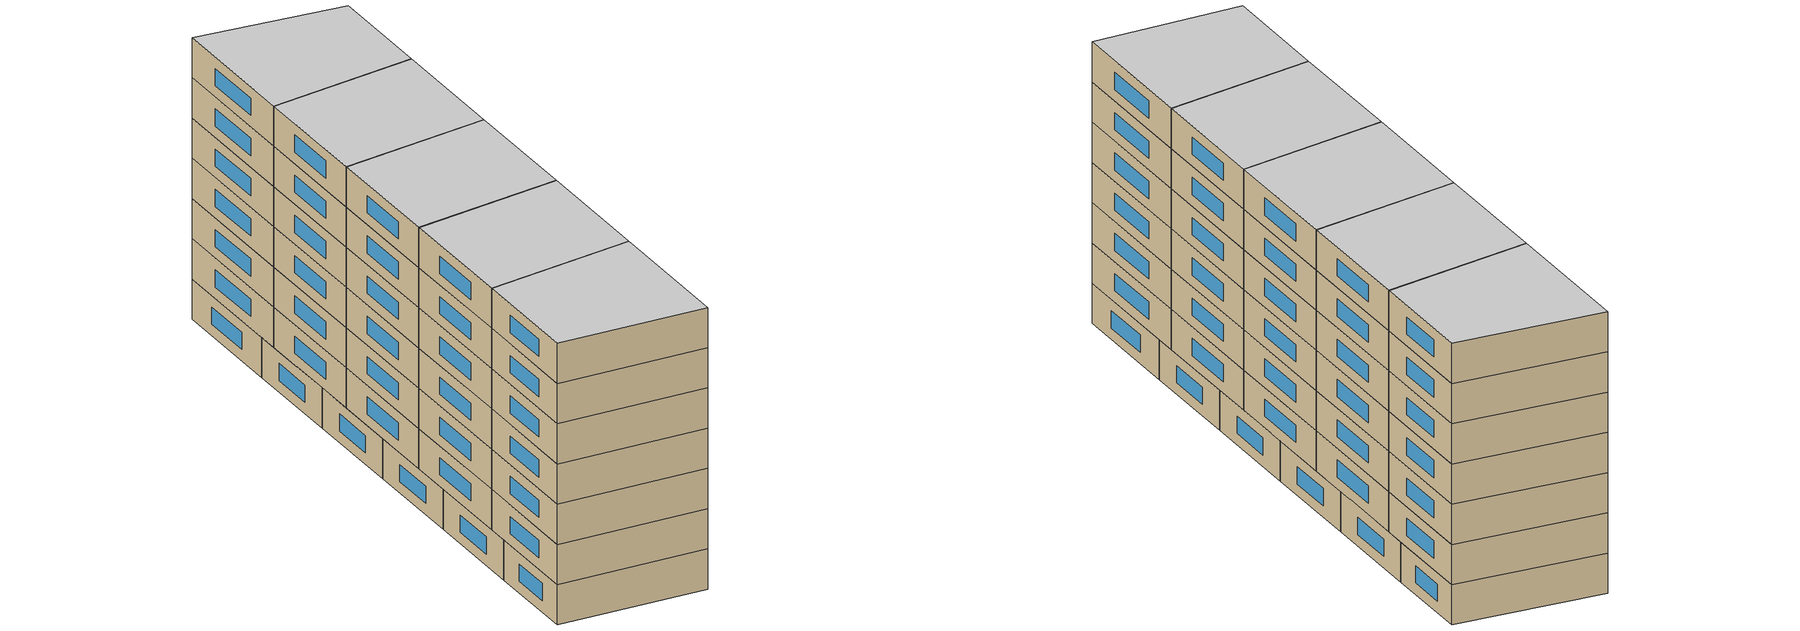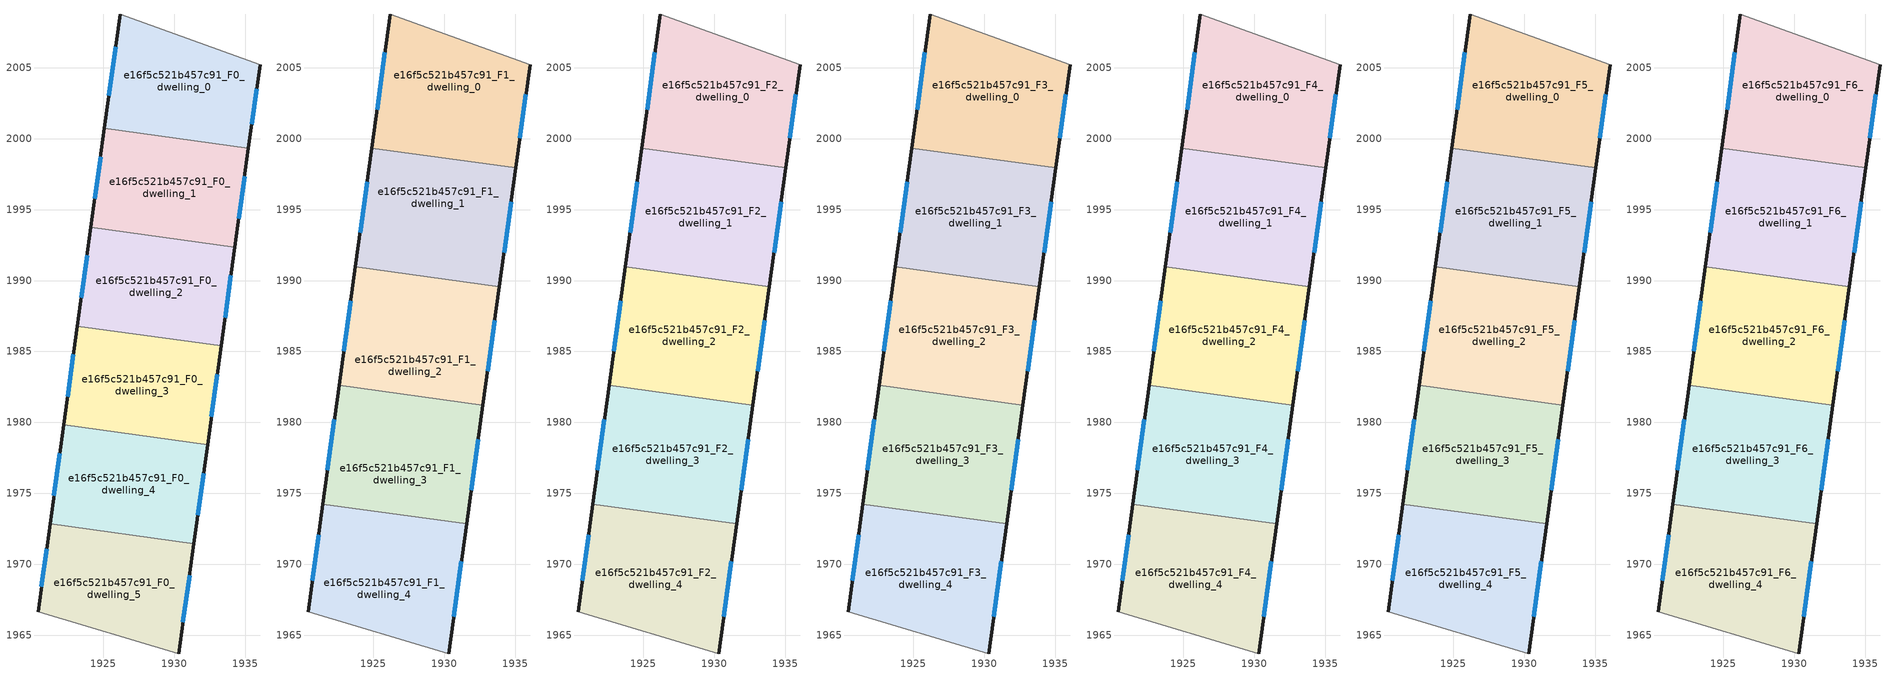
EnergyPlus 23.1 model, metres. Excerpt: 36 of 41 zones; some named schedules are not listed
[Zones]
e16f5c521b457c91_F0_dwelling_0
 floor ground (EU_floor_Construction): 1936.04,2005.22 1935.23,1999.34 1925.07,2000.74 1926.18,2008.79 z0
 wall outside (EU_wall_Construction): 1935.23,1999.34 1936.04,2005.22 / 1926.18,2008.79 1925.07,2000.74 z0:3
 wall adiabatic (EU_wall_Construction): 1936.04,2005.22 1926.18,2008.79 z0:3
 wall to e16f5c521b457c91_F0_dwelling_1 (EU_wall_Construction): 1925.07,2000.74 1935.23,1999.34 z0:3
 window (EU_Window_Construction): 1935.46,2001.02 1935.81,2003.54 / 1925.86,2006.49 1925.39,2003.04 z0.86:2.14
e16f5c521b457c91_F0_dwelling_1
 floor ground (EU_floor_Construction): 1935.23,1999.34 1934.26,1992.37 1924.11,1993.77 1925.07,2000.74 z0
 wall outside (EU_wall_Construction): 1934.26,1992.37 1935.23,1999.34 / 1925.07,2000.74 1924.11,1993.77 z0:3
 wall to e16f5c521b457c91_F0_dwelling_2 (EU_wall_Construction): 1924.11,1993.77 1934.26,1992.37 z0:3
 window (EU_Window_Construction): 1934.54,1994.36 1934.95,1997.35 / 1924.8,1998.75 1924.39,1995.76 z0.86:2.14
e16f5c521b457c91_F0_dwelling_2
 floor ground (EU_floor_Construction): 1934.26,1992.37 1933.3,1985.39 1923.15,1986.8 1924.11,1993.77 z0
 wall outside (EU_wall_Construction): 1933.3,1985.39 1934.26,1992.37 / 1924.11,1993.77 1923.15,1986.8 z0:3
 wall to e16f5c521b457c91_F0_dwelling_3 (EU_wall_Construction): 1923.15,1986.8 1933.3,1985.39 z0:3
 window (EU_Window_Construction): 1933.58,1987.39 1933.99,1990.37 / 1923.84,1991.78 1923.43,1988.79 z0.86:2.14
e16f5c521b457c91_F0_dwelling_3
 floor ground (EU_floor_Construction): 1933.3,1985.39 1932.34,1978.42 1922.19,1979.82 1923.15,1986.8 z0
 wall outside (EU_wall_Construction): 1932.34,1978.42 1933.3,1985.39 / 1923.15,1986.8 1922.19,1979.82 z0:3
 wall to e16f5c521b457c91_F0_dwelling_4 (EU_wall_Construction): 1922.19,1979.82 1932.34,1978.42 z0:3
 window (EU_Window_Construction): 1932.61,1980.41 1933.03,1983.4 / 1922.88,1984.8 1922.47,1981.81 z0.86:2.14
e16f5c521b457c91_F0_dwelling_4
 floor ground (EU_floor_Construction): 1932.34,1978.42 1931.37,1971.44 1921.23,1972.84 1922.19,1979.82 z0
 wall outside (EU_wall_Construction): 1931.37,1971.44 1932.34,1978.42 / 1922.19,1979.82 1921.23,1972.84 z0:3
 wall to e16f5c521b457c91_F0_dwelling_5 (EU_wall_Construction): 1921.23,1972.84 1931.37,1971.44 z0:3
 window (EU_Window_Construction): 1931.65,1973.43 1932.06,1976.43 / 1921.92,1977.83 1921.51,1974.83 z0.86:2.14
e16f5c521b457c91_F0_dwelling_5
 floor ground (EU_floor_Construction): 1931.37,1971.44 1930.3,1963.68 1920.38,1966.64 1921.23,1972.84 z0
 wall outside (EU_wall_Construction): 1930.3,1963.68 1931.37,1971.44 / 1921.23,1972.84 1920.38,1966.64 z0:3
 wall adiabatic (EU_wall_Construction): 1920.38,1966.64 1930.3,1963.68 z0:3
 window (EU_Window_Construction): 1930.61,1965.9 1931.07,1969.22 / 1920.99,1971.07 1920.62,1968.41 z0.86:2.14
e16f5c521b457c91_F1_dwelling_0
 floor to e16f5c521b457c91_F0_dwelling_0 (EU_floor_Construction): 1936.04,2005.22 1935.23,1999.34 1925.07,2000.74 1926.18,2008.79 z3
 floor to e16f5c521b457c91_F0_dwelling_1 (EU_floor_Construction): 1935.23,1999.34 1935.03,1997.94 1924.88,1999.35 1925.07,2000.74 z3
 wall outside (EU_wall_Construction): 1935.03,1997.94 1936.04,2005.22 / 1926.18,2008.79 1924.88,1999.35 z3:6
 wall adiabatic (EU_wall_Construction): 1936.04,2005.22 1926.18,2008.79 z3:6
 wall to e16f5c521b457c91_F1_dwelling_1 (EU_wall_Construction): 1924.88,1999.35 1935.03,1997.94 z3:6
 window (EU_Window_Construction): 1935.32,2000.02 1935.75,2003.14 / 1925.81,2006.09 1925.25,2002.04 z3.86:5.14
e16f5c521b457c91_F1_dwelling_1
 floor to e16f5c521b457c91_F0_dwelling_1 (EU_floor_Construction): 1935.03,1997.94 1934.26,1992.37 1924.11,1993.77 1924.88,1999.35 z3
 floor to e16f5c521b457c91_F0_dwelling_2 (EU_floor_Construction): 1934.26,1992.37 1933.88,1989.58 1923.73,1990.98 1924.11,1993.77 z3
 wall outside (EU_wall_Construction): 1933.88,1989.58 1935.03,1997.94 / 1924.88,1999.35 1923.73,1990.98 z3:6
 wall to e16f5c521b457c91_F1_dwelling_2 (EU_wall_Construction): 1923.73,1990.98 1933.88,1989.58 z3:6
 window (EU_Window_Construction): 1934.21,1991.97 1934.7,1995.55 / 1924.55,1996.96 1924.06,1993.37 z3.86:5.14
e16f5c521b457c91_F1_dwelling_2
 floor to e16f5c521b457c91_F0_dwelling_2 (EU_floor_Construction): 1933.88,1989.58 1933.3,1985.39 1923.15,1986.8 1923.73,1990.98 z3
 floor to e16f5c521b457c91_F0_dwelling_3 (EU_floor_Construction): 1933.3,1985.39 1932.72,1981.21 1922.58,1982.61 1923.15,1986.8 z3
 wall outside (EU_wall_Construction): 1932.72,1981.21 1933.88,1989.58 / 1923.73,1990.98 1922.58,1982.61 z3:6
 wall to e16f5c521b457c91_F1_dwelling_3 (EU_wall_Construction): 1922.58,1982.61 1932.72,1981.21 z3:6
 window (EU_Window_Construction): 1933.05,1983.6 1933.55,1987.19 / 1923.4,1988.59 1922.91,1985 z3.86:5.14
e16f5c521b457c91_F1_dwelling_3
 floor to e16f5c521b457c91_F0_dwelling_4 (EU_floor_Construction): 1932.34,1978.42 1931.57,1972.84 1921.43,1974.24 1922.19,1979.82 z3
 floor to e16f5c521b457c91_F0_dwelling_3 (EU_floor_Construction): 1932.72,1981.21 1932.34,1978.42 1922.19,1979.82 1922.58,1982.61 z3
 wall outside (EU_wall_Construction): 1931.57,1972.84 1932.72,1981.21 / 1922.58,1982.61 1921.43,1974.24 z3:6
 wall to e16f5c521b457c91_F1_dwelling_4 (EU_wall_Construction): 1921.43,1974.24 1931.57,1972.84 z3:6
 window (EU_Window_Construction): 1931.9,1975.23 1932.39,1978.82 / 1922.25,1980.22 1921.75,1976.63 z3.86:5.14
e16f5c521b457c91_F1_dwelling_4
 floor to e16f5c521b457c91_F0_dwelling_4 (EU_floor_Construction): 1931.57,1972.84 1931.37,1971.44 1921.23,1972.84 1921.43,1974.24 z3
 floor to e16f5c521b457c91_F0_dwelling_5 (EU_floor_Construction): 1931.37,1971.44 1930.3,1963.68 1920.38,1966.64 1921.23,1972.84 z3
 wall outside (EU_wall_Construction): 1930.3,1963.68 1931.57,1972.84 / 1921.43,1974.24 1920.38,1966.64 z3:6
 wall adiabatic (EU_wall_Construction): 1920.38,1966.64 1930.3,1963.68 z3:6
 window (EU_Window_Construction): 1930.66,1966.3 1931.21,1970.22 / 1921.13,1972.07 1920.68,1968.81 z3.86:5.14
e16f5c521b457c91_F2_dwelling_0
 floor to e16f5c521b457c91_F1_dwelling_0 (EU_floor_Construction): 1936.04,2005.22 1935.03,1997.94 1924.88,1999.35 1926.18,2008.79 z6
 wall outside (EU_wall_Construction): 1935.03,1997.94 1936.04,2005.22 / 1926.18,2008.79 1924.88,1999.35 z6:9
 wall adiabatic (EU_wall_Construction): 1936.04,2005.22 1926.18,2008.79 z6:9
 wall to e16f5c521b457c91_F2_dwelling_1 (EU_wall_Construction): 1924.88,1999.35 1935.03,1997.94 z6:9
 window (EU_Window_Construction): 1935.32,2000.02 1935.75,2003.14 / 1925.81,2006.09 1925.25,2002.04 z6.86:8.14
e16f5c521b457c91_F2_dwelling_1
 floor to e16f5c521b457c91_F1_dwelling_1 (EU_floor_Construction): 1935.03,1997.94 1933.88,1989.58 1923.73,1990.98 1924.88,1999.35 z6
 wall outside (EU_wall_Construction): 1933.88,1989.58 1935.03,1997.94 / 1924.88,1999.35 1923.73,1990.98 z6:9
 wall to e16f5c521b457c91_F2_dwelling_2 (EU_wall_Construction): 1923.73,1990.98 1933.88,1989.58 z6:9
 window (EU_Window_Construction): 1934.21,1991.97 1934.7,1995.55 / 1924.55,1996.96 1924.06,1993.37 z6.86:8.14
e16f5c521b457c91_F2_dwelling_2
 floor to e16f5c521b457c91_F1_dwelling_2 (EU_floor_Construction): 1933.88,1989.58 1932.72,1981.21 1922.58,1982.61 1923.73,1990.98 z6
 wall outside (EU_wall_Construction): 1932.72,1981.21 1933.88,1989.58 / 1923.73,1990.98 1922.58,1982.61 z6:9
 wall to e16f5c521b457c91_F2_dwelling_3 (EU_wall_Construction): 1922.58,1982.61 1932.72,1981.21 z6:9
 window (EU_Window_Construction): 1933.05,1983.6 1933.55,1987.19 / 1923.4,1988.59 1922.91,1985 z6.86:8.14
e16f5c521b457c91_F2_dwelling_3
 floor to e16f5c521b457c91_F1_dwelling_3 (EU_floor_Construction): 1932.72,1981.21 1931.57,1972.84 1921.43,1974.24 1922.58,1982.61 z6
 wall outside (EU_wall_Construction): 1931.57,1972.84 1932.72,1981.21 / 1922.58,1982.61 1921.43,1974.24 z6:9
 wall to e16f5c521b457c91_F2_dwelling_4 (EU_wall_Construction): 1921.43,1974.24 1931.57,1972.84 z6:9
 window (EU_Window_Construction): 1931.9,1975.23 1932.39,1978.82 / 1922.25,1980.22 1921.75,1976.63 z6.86:8.14
e16f5c521b457c91_F2_dwelling_4
 floor to e16f5c521b457c91_F1_dwelling_4 (EU_floor_Construction): 1931.57,1972.84 1930.3,1963.68 1920.38,1966.64 1921.43,1974.24 z6
 wall outside (EU_wall_Construction): 1930.3,1963.68 1931.57,1972.84 / 1921.43,1974.24 1920.38,1966.64 z6:9
 wall adiabatic (EU_wall_Construction): 1920.38,1966.64 1930.3,1963.68 z6:9
 window (EU_Window_Construction): 1930.66,1966.3 1931.21,1970.22 / 1921.13,1972.07 1920.68,1968.81 z6.86:8.14
e16f5c521b457c91_F3_dwelling_0
 floor to e16f5c521b457c91_F2_dwelling_0 (EU_floor_Construction): 1936.04,2005.22 1935.03,1997.94 1924.88,1999.35 1926.18,2008.79 z9
 wall outside (EU_wall_Construction): 1935.03,1997.94 1936.04,2005.22 / 1926.18,2008.79 1924.88,1999.35 z9:12
 wall adiabatic (EU_wall_Construction): 1936.04,2005.22 1926.18,2008.79 z9:12
 wall to e16f5c521b457c91_F3_dwelling_1 (EU_wall_Construction): 1924.88,1999.35 1935.03,1997.94 z9:12
 window (EU_Window_Construction): 1935.32,2000.02 1935.75,2003.14 / 1925.81,2006.09 1925.25,2002.04 z9.86:11.14
e16f5c521b457c91_F3_dwelling_1
 floor to e16f5c521b457c91_F2_dwelling_1 (EU_floor_Construction): 1935.03,1997.94 1933.88,1989.58 1923.73,1990.98 1924.88,1999.35 z9
 wall outside (EU_wall_Construction): 1933.88,1989.58 1935.03,1997.94 / 1924.88,1999.35 1923.73,1990.98 z9:12
 wall to e16f5c521b457c91_F3_dwelling_2 (EU_wall_Construction): 1923.73,1990.98 1933.88,1989.58 z9:12
 window (EU_Window_Construction): 1934.21,1991.97 1934.7,1995.55 / 1924.55,1996.96 1924.06,1993.37 z9.86:11.14
e16f5c521b457c91_F3_dwelling_2
 floor to e16f5c521b457c91_F2_dwelling_2 (EU_floor_Construction): 1933.88,1989.58 1932.72,1981.21 1922.58,1982.61 1923.73,1990.98 z9
 wall outside (EU_wall_Construction): 1932.72,1981.21 1933.88,1989.58 / 1923.73,1990.98 1922.58,1982.61 z9:12
 wall to e16f5c521b457c91_F3_dwelling_3 (EU_wall_Construction): 1922.58,1982.61 1932.72,1981.21 z9:12
 window (EU_Window_Construction): 1933.05,1983.6 1933.55,1987.19 / 1923.4,1988.59 1922.91,1985 z9.86:11.14
e16f5c521b457c91_F3_dwelling_3
 floor to e16f5c521b457c91_F2_dwelling_3 (EU_floor_Construction): 1932.72,1981.21 1931.57,1972.84 1921.43,1974.24 1922.58,1982.61 z9
 wall outside (EU_wall_Construction): 1931.57,1972.84 1932.72,1981.21 / 1922.58,1982.61 1921.43,1974.24 z9:12
 wall to e16f5c521b457c91_F3_dwelling_4 (EU_wall_Construction): 1921.43,1974.24 1931.57,1972.84 z9:12
 window (EU_Window_Construction): 1931.9,1975.23 1932.39,1978.82 / 1922.25,1980.22 1921.75,1976.63 z9.86:11.14
e16f5c521b457c91_F3_dwelling_4
 floor to e16f5c521b457c91_F2_dwelling_4 (EU_floor_Construction): 1931.57,1972.84 1930.3,1963.68 1920.38,1966.64 1921.43,1974.24 z9
 wall outside (EU_wall_Construction): 1930.3,1963.68 1931.57,1972.84 / 1921.43,1974.24 1920.38,1966.64 z9:12
 wall adiabatic (EU_wall_Construction): 1920.38,1966.64 1930.3,1963.68 z9:12
 window (EU_Window_Construction): 1930.66,1966.3 1931.21,1970.22 / 1921.13,1972.07 1920.68,1968.81 z9.86:11.14
e16f5c521b457c91_F4_dwelling_0
 floor to e16f5c521b457c91_F3_dwelling_0 (EU_floor_Construction): 1936.04,2005.22 1935.03,1997.94 1924.88,1999.35 1926.18,2008.79 z12
 wall outside (EU_wall_Construction): 1935.03,1997.94 1936.04,2005.22 / 1926.18,2008.79 1924.88,1999.35 z12:15
 wall adiabatic (EU_wall_Construction): 1936.04,2005.22 1926.18,2008.79 z12:15
 wall to e16f5c521b457c91_F4_dwelling_1 (EU_wall_Construction): 1924.88,1999.35 1935.03,1997.94 z12:15
 window (EU_Window_Construction): 1935.32,2000.02 1935.75,2003.14 / 1925.81,2006.09 1925.25,2002.04 z12.86:14.14
e16f5c521b457c91_F4_dwelling_1
 floor to e16f5c521b457c91_F3_dwelling_1 (EU_floor_Construction): 1935.03,1997.94 1933.88,1989.58 1923.73,1990.98 1924.88,1999.35 z12
 wall outside (EU_wall_Construction): 1933.88,1989.58 1935.03,1997.94 / 1924.88,1999.35 1923.73,1990.98 z12:15
 wall to e16f5c521b457c91_F4_dwelling_2 (EU_wall_Construction): 1923.73,1990.98 1933.88,1989.58 z12:15
 window (EU_Window_Construction): 1934.21,1991.97 1934.7,1995.55 / 1924.55,1996.96 1924.06,1993.37 z12.86:14.14
e16f5c521b457c91_F4_dwelling_2
 floor to e16f5c521b457c91_F3_dwelling_2 (EU_floor_Construction): 1933.88,1989.58 1932.72,1981.21 1922.58,1982.61 1923.73,1990.98 z12
 wall outside (EU_wall_Construction): 1932.72,1981.21 1933.88,1989.58 / 1923.73,1990.98 1922.58,1982.61 z12:15
 wall to e16f5c521b457c91_F4_dwelling_3 (EU_wall_Construction): 1922.58,1982.61 1932.72,1981.21 z12:15
 window (EU_Window_Construction): 1933.05,1983.6 1933.55,1987.19 / 1923.4,1988.59 1922.91,1985 z12.86:14.14
e16f5c521b457c91_F4_dwelling_3
 floor to e16f5c521b457c91_F3_dwelling_3 (EU_floor_Construction): 1932.72,1981.21 1931.57,1972.84 1921.43,1974.24 1922.58,1982.61 z12
 wall outside (EU_wall_Construction): 1931.57,1972.84 1932.72,1981.21 / 1922.58,1982.61 1921.43,1974.24 z12:15
 wall to e16f5c521b457c91_F4_dwelling_4 (EU_wall_Construction): 1921.43,1974.24 1931.57,1972.84 z12:15
 window (EU_Window_Construction): 1931.9,1975.23 1932.39,1978.82 / 1922.25,1980.22 1921.75,1976.63 z12.86:14.14
e16f5c521b457c91_F4_dwelling_4
 floor to e16f5c521b457c91_F3_dwelling_4 (EU_floor_Construction): 1931.57,1972.84 1930.3,1963.68 1920.38,1966.64 1921.43,1974.24 z12
 wall outside (EU_wall_Construction): 1930.3,1963.68 1931.57,1972.84 / 1921.43,1974.24 1920.38,1966.64 z12:15
 wall adiabatic (EU_wall_Construction): 1920.38,1966.64 1930.3,1963.68 z12:15
 window (EU_Window_Construction): 1930.66,1966.3 1931.21,1970.22 / 1921.13,1972.07 1920.68,1968.81 z12.86:14.14
e16f5c521b457c91_F5_dwelling_0
 floor to e16f5c521b457c91_F4_dwelling_0 (EU_floor_Construction): 1936.04,2005.22 1935.03,1997.94 1924.88,1999.35 1926.18,2008.79 z15
 wall outside (EU_wall_Construction): 1935.03,1997.94 1936.04,2005.22 / 1926.18,2008.79 1924.88,1999.35 z15:18
 wall adiabatic (EU_wall_Construction): 1936.04,2005.22 1926.18,2008.79 z15:18
 wall to e16f5c521b457c91_F5_dwelling_1 (EU_wall_Construction): 1924.88,1999.35 1935.03,1997.94 z15:18
 window (EU_Window_Construction): 1935.32,2000.02 1935.75,2003.14 / 1925.81,2006.09 1925.25,2002.04 z15.86:17.14
e16f5c521b457c91_F5_dwelling_1
 floor to e16f5c521b457c91_F4_dwelling_1 (EU_floor_Construction): 1935.03,1997.94 1933.88,1989.58 1923.73,1990.98 1924.88,1999.35 z15
 wall outside (EU_wall_Construction): 1933.88,1989.58 1935.03,1997.94 / 1924.88,1999.35 1923.73,1990.98 z15:18
 wall to e16f5c521b457c91_F5_dwelling_2 (EU_wall_Construction): 1923.73,1990.98 1933.88,1989.58 z15:18
 window (EU_Window_Construction): 1934.21,1991.97 1934.7,1995.55 / 1924.55,1996.96 1924.06,1993.37 z15.86:17.14
e16f5c521b457c91_F5_dwelling_2
 floor to e16f5c521b457c91_F4_dwelling_2 (EU_floor_Construction): 1933.88,1989.58 1932.72,1981.21 1922.58,1982.61 1923.73,1990.98 z15
 wall outside (EU_wall_Construction): 1932.72,1981.21 1933.88,1989.58 / 1923.73,1990.98 1922.58,1982.61 z15:18
 wall to e16f5c521b457c91_F5_dwelling_3 (EU_wall_Construction): 1922.58,1982.61 1932.72,1981.21 z15:18
 window (EU_Window_Construction): 1933.05,1983.6 1933.55,1987.19 / 1923.4,1988.59 1922.91,1985 z15.86:17.14
e16f5c521b457c91_F5_dwelling_3
 floor to e16f5c521b457c91_F4_dwelling_3 (EU_floor_Construction): 1932.72,1981.21 1931.57,1972.84 1921.43,1974.24 1922.58,1982.61 z15
 wall outside (EU_wall_Construction): 1931.57,1972.84 1932.72,1981.21 / 1922.58,1982.61 1921.43,1974.24 z15:18
 wall to e16f5c521b457c91_F5_dwelling_4 (EU_wall_Construction): 1921.43,1974.24 1931.57,1972.84 z15:18
 window (EU_Window_Construction): 1931.9,1975.23 1932.39,1978.82 / 1922.25,1980.22 1921.75,1976.63 z15.86:17.14
e16f5c521b457c91_F5_dwelling_4
 floor to e16f5c521b457c91_F4_dwelling_4 (EU_floor_Construction): 1931.57,1972.84 1930.3,1963.68 1920.38,1966.64 1921.43,1974.24 z15
 wall outside (EU_wall_Construction): 1930.3,1963.68 1931.57,1972.84 / 1921.43,1974.24 1920.38,1966.64 z15:18
 wall adiabatic (EU_wall_Construction): 1920.38,1966.64 1930.3,1963.68 z15:18
 window (EU_Window_Construction): 1930.66,1966.3 1931.21,1970.22 / 1921.13,1972.07 1920.68,1968.81 z15.86:17.14
e16f5c521b457c91_F6_dwelling_0
 floor to e16f5c521b457c91_F5_dwelling_0 (EU_floor_Construction): 1936.04,2005.22 1935.03,1997.94 1924.88,1999.35 1926.18,2008.79 z18
 wall outside (EU_wall_Construction): 1935.03,1997.94 1936.04,2005.22 / 1926.18,2008.79 1924.88,1999.35 z18:21
 wall adiabatic (EU_wall_Construction): 1936.04,2005.22 1926.18,2008.79 z18:21
 wall to e16f5c521b457c91_F6_dwelling_1 (EU_wall_Construction): 1924.88,1999.35 1935.03,1997.94 z18:21
 window (EU_Window_Construction): 1935.32,2000.02 1935.75,2003.14 / 1925.81,2006.09 1925.25,2002.04 z18.86:20.14
 ceiling to e16f5c521b457c91_F7_dwelling_0 (EU_floor_Construction): 1935.03,1997.94 1936.04,2005.22 1926.18,2008.79 1924.88,1999.35 z21
e16f5c521b457c91_F6_dwelling_1
 floor to e16f5c521b457c91_F5_dwelling_1 (EU_floor_Construction): 1935.03,1997.94 1933.88,1989.58 1923.73,1990.98 1924.88,1999.35 z18
 wall outside (EU_wall_Construction): 1933.88,1989.58 1935.03,1997.94 / 1924.88,1999.35 1923.73,1990.98 z18:21
 wall to e16f5c521b457c91_F6_dwelling_2 (EU_wall_Construction): 1923.73,1990.98 1933.88,1989.58 z18:21
 window (EU_Window_Construction): 1934.21,1991.97 1934.7,1995.55 / 1924.55,1996.96 1924.06,1993.37 z18.86:20.14
 ceiling to e16f5c521b457c91_F7_dwelling_1 (EU_floor_Construction): 1933.88,1989.58 1935.03,1997.94 1924.88,1999.35 1923.73,1990.98 z21
e16f5c521b457c91_F6_dwelling_2
 floor to e16f5c521b457c91_F5_dwelling_2 (EU_floor_Construction): 1933.88,1989.58 1932.72,1981.21 1922.58,1982.61 1923.73,1990.98 z18
 wall outside (EU_wall_Construction): 1932.72,1981.21 1933.88,1989.58 / 1923.73,1990.98 1922.58,1982.61 z18:21
 wall to e16f5c521b457c91_F6_dwelling_3 (EU_wall_Construction): 1922.58,1982.61 1932.72,1981.21 z18:21
 window (EU_Window_Construction): 1933.05,1983.6 1933.55,1987.19 / 1923.4,1988.59 1922.91,1985 z18.86:20.14
 ceiling to e16f5c521b457c91_F7_dwelling_2 (EU_floor_Construction): 1932.72,1981.21 1933.88,1989.58 1923.73,1990.98 1922.58,1982.61 z21
e16f5c521b457c91_F6_dwelling_3
 floor to e16f5c521b457c91_F5_dwelling_3 (EU_floor_Construction): 1932.72,1981.21 1931.57,1972.84 1921.43,1974.24 1922.58,1982.61 z18
 wall outside (EU_wall_Construction): 1931.57,1972.84 1932.72,1981.21 / 1922.58,1982.61 1921.43,1974.24 z18:21
 wall to e16f5c521b457c91_F6_dwelling_4 (EU_wall_Construction): 1921.43,1974.24 1931.57,1972.84 z18:21
 window (EU_Window_Construction): 1931.9,1975.23 1932.39,1978.82 / 1922.25,1980.22 1921.75,1976.63 z18.86:20.14
 ceiling to e16f5c521b457c91_F7_dwelling_3 (EU_floor_Construction): 1931.57,1972.84 1932.72,1981.21 1922.58,1982.61 1921.43,1974.24 z21
e16f5c521b457c91_F6_dwelling_4
 floor to e16f5c521b457c91_F5_dwelling_4 (EU_floor_Construction): 1931.57,1972.84 1930.3,1963.68 1920.38,1966.64 1921.43,1974.24 z18
 wall outside (EU_wall_Construction): 1930.3,1963.68 1931.57,1972.84 / 1921.43,1974.24 1920.38,1966.64 z18:21
 wall adiabatic (EU_wall_Construction): 1920.38,1966.64 1930.3,1963.68 z18:21
 window (EU_Window_Construction): 1930.66,1966.3 1931.21,1970.22 / 1921.13,1972.07 1920.68,1968.81 z18.86:20.14
 ceiling to e16f5c521b457c91_F7_dwelling_4 (EU_floor_Construction): 1930.3,1963.68 1931.57,1972.84 1921.43,1974.24 1920.38,1966.64 z21
[Building]
EU S2 Campaign: North Axis=0; Terrain=City; Solar Distribution=FullExterior
[Site:Location]
Helsinki-Vantaa.AP: Latitude=60.317; Longitude=24.963; Time Zone=2; Elevation=54.6
[SizingPeriod:WeatherFileDays]
AnnualSizingPeriod: Begin Month=1; Begin Day of Month=1; End Month=12; End Day of Month=31; Day of Week for Start Day=Monday; Use Weather File Daylight Saving Period=No; Use Weather File Rain and Snow Indicators=No
[MATERIAL]
EU_InternalMass_Material: Roughness=MediumRough; Thickness=0.1; Conductivity=1; Density=1800; Specific Heat=900; Thermal Absorptance=0.9; Solar Absorptance=0.7; Visible Absorptance=0.7
[MATERIAL:NOMASS] Roughness=MediumRough; Thermal Absorptance=0.9; Solar Absorptance=0.7; Visible Absorptance=0.7
Name | Thermal Resistance
EU_wall_NoMass | 2.6932
EU_floor_NoMass | 2.22482
[WINDOWMATERIAL:SIMPLEGLAZINGSYSTEM]
EU_Window_SimpleGlazing: UFactor=2.14966; Solar Heat Gain Coefficient=0.7; Visible Transmittance=0.7
[CONSTRUCTION]
EU_wall_Construction: EU_wall_NoMass
EU_floor_Construction: EU_floor_NoMass
EU_Window_Construction: EU_Window_SimpleGlazing
EU_InternalMass_Construction: EU_InternalMass_Material
[ZONE] Type=1; Multiplier=1; Ceiling Height=autocalculate; Floor Area=autocalculate; Part of Total Floor Area=Yes
Name | Volume
e16f5c521b457c91_F0_dwelling_0 | 216.378
e16f5c521b457c91_F1_dwelling_0; e16f5c521b457c91_F2_dwelling_0; e16f5c521b457c91_F3_dwelling_0; e16f5c521b457c91_F4_dwelling_0; e16f5c521b457c91_F5_dwelling_0; e16f5c521b457c91_F6_dwelling_0 | 259.642
e16f5c521b457c91_F0_dwelling_1 | 216.362
e16f5c521b457c91_F1_dwelling_1; e16f5c521b457c91_F2_dwelling_1; e16f5c521b457c91_F3_dwelling_1; e16f5c521b457c91_F4_dwelling_1; e16f5c521b457c91_F5_dwelling_1; e16f5c521b457c91_F6_dwelling_1 | 259.641
e16f5c521b457c91_F0_dwelling_2 | 216.371
e16f5c521b457c91_F1_dwelling_2; e16f5c521b457c91_F2_dwelling_2; e16f5c521b457c91_F3_dwelling_2; e16f5c521b457c91_F4_dwelling_2; e16f5c521b457c91_F5_dwelling_2; e16f5c521b457c91_F6_dwelling_2 | 259.653
e16f5c521b457c91_F0_dwelling_3 | 216.36
e16f5c521b457c91_F1_dwelling_3; e16f5c521b457c91_F2_dwelling_3; e16f5c521b457c91_F3_dwelling_3; e16f5c521b457c91_F4_dwelling_3; e16f5c521b457c91_F5_dwelling_3; e16f5c521b457c91_F6_dwelling_3 | 259.643
e16f5c521b457c91_F0_dwelling_4 | 216.37
e16f5c521b457c91_F1_dwelling_4; e16f5c521b457c91_F2_dwelling_4; e16f5c521b457c91_F3_dwelling_4; e16f5c521b457c91_F4_dwelling_4; e16f5c521b457c91_F5_dwelling_4; e16f5c521b457c91_F6_dwelling_4 | 259.633
e16f5c521b457c91_F0_dwelling_5 | 216.365
[INTERNALMASS] Construction=EU_InternalMass_Construction
Name | Zone or ZoneList | Surface Area
e16f5c521b457c91_F0_dwelling_0_EU_InternalMass | e16f5c521b457c91_F0_dwelling_0 | 72.1254
e16f5c521b457c91_F0_dwelling_1_EU_InternalMass | e16f5c521b457c91_F0_dwelling_1 | 72.1207
e16f5c521b457c91_F0_dwelling_2_EU_InternalMass | e16f5c521b457c91_F0_dwelling_2 | 72.1233
e16f5c521b457c91_F0_dwelling_3_EU_InternalMass | e16f5c521b457c91_F0_dwelling_3 | 72.1203
e16f5c521b457c91_F0_dwelling_4_EU_InternalMass | e16f5c521b457c91_F0_dwelling_4 | 72.1232
e16f5c521b457c91_F0_dwelling_5_EU_InternalMass | e16f5c521b457c91_F0_dwelling_5 | 72.1221
e16f5c521b457c91_F1_dwelling_0_EU_InternalMass | e16f5c521b457c91_F1_dwelling_0 | 86.5472
e16f5c521b457c91_F1_dwelling_1_EU_InternalMass | e16f5c521b457c91_F1_dwelling_1 | 86.5471
e16f5c521b457c91_F1_dwelling_2_EU_InternalMass | e16f5c521b457c91_F1_dwelling_2 | 86.551
e16f5c521b457c91_F1_dwelling_3_EU_InternalMass | e16f5c521b457c91_F1_dwelling_3 | 86.5476
e16f5c521b457c91_F1_dwelling_4_EU_InternalMass | e16f5c521b457c91_F1_dwelling_4 | 86.5443
e16f5c521b457c91_F2_dwelling_0_EU_InternalMass | e16f5c521b457c91_F2_dwelling_0 | 86.5472
e16f5c521b457c91_F2_dwelling_1_EU_InternalMass | e16f5c521b457c91_F2_dwelling_1 | 86.5471
e16f5c521b457c91_F2_dwelling_2_EU_InternalMass | e16f5c521b457c91_F2_dwelling_2 | 86.551
e16f5c521b457c91_F2_dwelling_3_EU_InternalMass | e16f5c521b457c91_F2_dwelling_3 | 86.5476
e16f5c521b457c91_F2_dwelling_4_EU_InternalMass | e16f5c521b457c91_F2_dwelling_4 | 86.5443
e16f5c521b457c91_F3_dwelling_0_EU_InternalMass | e16f5c521b457c91_F3_dwelling_0 | 86.5472
e16f5c521b457c91_F3_dwelling_1_EU_InternalMass | e16f5c521b457c91_F3_dwelling_1 | 86.5471
e16f5c521b457c91_F3_dwelling_2_EU_InternalMass | e16f5c521b457c91_F3_dwelling_2 | 86.551
e16f5c521b457c91_F3_dwelling_3_EU_InternalMass | e16f5c521b457c91_F3_dwelling_3 | 86.5476
e16f5c521b457c91_F3_dwelling_4_EU_InternalMass | e16f5c521b457c91_F3_dwelling_4 | 86.5443
e16f5c521b457c91_F4_dwelling_0_EU_InternalMass | e16f5c521b457c91_F4_dwelling_0 | 86.5472
e16f5c521b457c91_F4_dwelling_1_EU_InternalMass | e16f5c521b457c91_F4_dwelling_1 | 86.5471
e16f5c521b457c91_F4_dwelling_2_EU_InternalMass | e16f5c521b457c91_F4_dwelling_2 | 86.551
e16f5c521b457c91_F4_dwelling_3_EU_InternalMass | e16f5c521b457c91_F4_dwelling_3 | 86.5476
e16f5c521b457c91_F4_dwelling_4_EU_InternalMass | e16f5c521b457c91_F4_dwelling_4 | 86.5443
e16f5c521b457c91_F5_dwelling_0_EU_InternalMass | e16f5c521b457c91_F5_dwelling_0 | 86.5472
e16f5c521b457c91_F5_dwelling_1_EU_InternalMass | e16f5c521b457c91_F5_dwelling_1 | 86.5471
e16f5c521b457c91_F5_dwelling_2_EU_InternalMass | e16f5c521b457c91_F5_dwelling_2 | 86.551
e16f5c521b457c91_F5_dwelling_3_EU_InternalMass | e16f5c521b457c91_F5_dwelling_3 | 86.5476
e16f5c521b457c91_F5_dwelling_4_EU_InternalMass | e16f5c521b457c91_F5_dwelling_4 | 86.5443
e16f5c521b457c91_F6_dwelling_0_EU_InternalMass | e16f5c521b457c91_F6_dwelling_0 | 86.5472
e16f5c521b457c91_F6_dwelling_1_EU_InternalMass | e16f5c521b457c91_F6_dwelling_1 | 86.5471
e16f5c521b457c91_F6_dwelling_2_EU_InternalMass | e16f5c521b457c91_F6_dwelling_2 | 86.551
e16f5c521b457c91_F6_dwelling_3_EU_InternalMass | e16f5c521b457c91_F6_dwelling_3 | 86.5476
e16f5c521b457c91_F6_dwelling_4_EU_InternalMass | e16f5c521b457c91_F6_dwelling_4 | 86.5443
[OTHEREQUIPMENT] Fuel Type=Electricity; Design Level Calculation Method=Watts/Area; Power per Zone Floor Area=1; Fraction Latent=0; Fraction Radiant=0; Fraction Lost=0; Carbon Dioxide Generation Rate=0; EndUse Subcategory=EU_Step8_InternalGains
Name | Zone or ZoneList or Space or SpaceList | Schedule
EU_Step8_InternalGain_e16f5c521b457c91_F0_dwelling_0_f000 | e16f5c521b457c91_F0_dwelling_0 | EU_Step8_GainSchedule_e16f5c521b457c91_F0_dwelling_0_f000
EU_Step8_InternalGain_e16f5c521b457c91_F0_dwelling_1_f000 | e16f5c521b457c91_F0_dwelling_1 | EU_Step8_GainSchedule_e16f5c521b457c91_F0_dwelling_1_f000
EU_Step8_InternalGain_e16f5c521b457c91_F0_dwelling_2_f000 | e16f5c521b457c91_F0_dwelling_2 | EU_Step8_GainSchedule_e16f5c521b457c91_F0_dwelling_2_f000
EU_Step8_InternalGain_e16f5c521b457c91_F0_dwelling_3_f000 | e16f5c521b457c91_F0_dwelling_3 | EU_Step8_GainSchedule_e16f5c521b457c91_F0_dwelling_3_f000
EU_Step8_InternalGain_e16f5c521b457c91_F0_dwelling_4_f000 | e16f5c521b457c91_F0_dwelling_4 | EU_Step8_GainSchedule_e16f5c521b457c91_F0_dwelling_4_f000
EU_Step8_InternalGain_e16f5c521b457c91_F0_dwelling_5_f000 | e16f5c521b457c91_F0_dwelling_5 | EU_Step8_GainSchedule_e16f5c521b457c91_F0_dwelling_5_f000
EU_Step8_InternalGain_e16f5c521b457c91_F1_dwelling_0_f000 | e16f5c521b457c91_F1_dwelling_0 | EU_Step8_GainSchedule_e16f5c521b457c91_F1_dwelling_0_f000
EU_Step8_InternalGain_e16f5c521b457c91_F1_dwelling_1_f000 | e16f5c521b457c91_F1_dwelling_1 | EU_Step8_GainSchedule_e16f5c521b457c91_F1_dwelling_1_f000
EU_Step8_InternalGain_e16f5c521b457c91_F1_dwelling_2_f000 | e16f5c521b457c91_F1_dwelling_2 | EU_Step8_GainSchedule_e16f5c521b457c91_F1_dwelling_2_f000
EU_Step8_InternalGain_e16f5c521b457c91_F1_dwelling_3_f000 | e16f5c521b457c91_F1_dwelling_3 | EU_Step8_GainSchedule_e16f5c521b457c91_F1_dwelling_3_f000
EU_Step8_InternalGain_e16f5c521b457c91_F1_dwelling_4_f000 | e16f5c521b457c91_F1_dwelling_4 | EU_Step8_GainSchedule_e16f5c521b457c91_F1_dwelling_4_f000
EU_Step8_InternalGain_e16f5c521b457c91_F2_dwelling_0_f000 | e16f5c521b457c91_F2_dwelling_0 | EU_Step8_GainSchedule_e16f5c521b457c91_F2_dwelling_0_f000
EU_Step8_InternalGain_e16f5c521b457c91_F2_dwelling_1_f000 | e16f5c521b457c91_F2_dwelling_1 | EU_Step8_GainSchedule_e16f5c521b457c91_F2_dwelling_1_f000
EU_Step8_InternalGain_e16f5c521b457c91_F2_dwelling_2_f000 | e16f5c521b457c91_F2_dwelling_2 | EU_Step8_GainSchedule_e16f5c521b457c91_F2_dwelling_2_f000
EU_Step8_InternalGain_e16f5c521b457c91_F2_dwelling_3_f000 | e16f5c521b457c91_F2_dwelling_3 | EU_Step8_GainSchedule_e16f5c521b457c91_F2_dwelling_3_f000
EU_Step8_InternalGain_e16f5c521b457c91_F2_dwelling_4_f000 | e16f5c521b457c91_F2_dwelling_4 | EU_Step8_GainSchedule_e16f5c521b457c91_F2_dwelling_4_f000
EU_Step8_InternalGain_e16f5c521b457c91_F3_dwelling_0_f000 | e16f5c521b457c91_F3_dwelling_0 | EU_Step8_GainSchedule_e16f5c521b457c91_F3_dwelling_0_f000
EU_Step8_InternalGain_e16f5c521b457c91_F3_dwelling_1_f000 | e16f5c521b457c91_F3_dwelling_1 | EU_Step8_GainSchedule_e16f5c521b457c91_F3_dwelling_1_f000
EU_Step8_InternalGain_e16f5c521b457c91_F3_dwelling_2_f000 | e16f5c521b457c91_F3_dwelling_2 | EU_Step8_GainSchedule_e16f5c521b457c91_F3_dwelling_2_f000
EU_Step8_InternalGain_e16f5c521b457c91_F3_dwelling_3_f000 | e16f5c521b457c91_F3_dwelling_3 | EU_Step8_GainSchedule_e16f5c521b457c91_F3_dwelling_3_f000
EU_Step8_InternalGain_e16f5c521b457c91_F3_dwelling_4_f000 | e16f5c521b457c91_F3_dwelling_4 | EU_Step8_GainSchedule_e16f5c521b457c91_F3_dwelling_4_f000
EU_Step8_InternalGain_e16f5c521b457c91_F4_dwelling_0_f000 | e16f5c521b457c91_F4_dwelling_0 | EU_Step8_GainSchedule_e16f5c521b457c91_F4_dwelling_0_f000
EU_Step8_InternalGain_e16f5c521b457c91_F4_dwelling_1_f000 | e16f5c521b457c91_F4_dwelling_1 | EU_Step8_GainSchedule_e16f5c521b457c91_F4_dwelling_1_f000
EU_Step8_InternalGain_e16f5c521b457c91_F4_dwelling_2_f000 | e16f5c521b457c91_F4_dwelling_2 | EU_Step8_GainSchedule_e16f5c521b457c91_F4_dwelling_2_f000
EU_Step8_InternalGain_e16f5c521b457c91_F4_dwelling_3_f000 | e16f5c521b457c91_F4_dwelling_3 | EU_Step8_GainSchedule_e16f5c521b457c91_F4_dwelling_3_f000
EU_Step8_InternalGain_e16f5c521b457c91_F4_dwelling_4_f000 | e16f5c521b457c91_F4_dwelling_4 | EU_Step8_GainSchedule_e16f5c521b457c91_F4_dwelling_4_f000
EU_Step8_InternalGain_e16f5c521b457c91_F5_dwelling_0_f000 | e16f5c521b457c91_F5_dwelling_0 | EU_Step8_GainSchedule_e16f5c521b457c91_F5_dwelling_0_f000
EU_Step8_InternalGain_e16f5c521b457c91_F5_dwelling_1_f000 | e16f5c521b457c91_F5_dwelling_1 | EU_Step8_GainSchedule_e16f5c521b457c91_F5_dwelling_1_f000
EU_Step8_InternalGain_e16f5c521b457c91_F5_dwelling_2_f000 | e16f5c521b457c91_F5_dwelling_2 | EU_Step8_GainSchedule_e16f5c521b457c91_F5_dwelling_2_f000
EU_Step8_InternalGain_e16f5c521b457c91_F5_dwelling_3_f000 | e16f5c521b457c91_F5_dwelling_3 | EU_Step8_GainSchedule_e16f5c521b457c91_F5_dwelling_3_f000
EU_Step8_InternalGain_e16f5c521b457c91_F5_dwelling_4_f000 | e16f5c521b457c91_F5_dwelling_4 | EU_Step8_GainSchedule_e16f5c521b457c91_F5_dwelling_4_f000
EU_Step8_InternalGain_e16f5c521b457c91_F6_dwelling_0_f000 | e16f5c521b457c91_F6_dwelling_0 | EU_Step8_GainSchedule_e16f5c521b457c91_F6_dwelling_0_f000
EU_Step8_InternalGain_e16f5c521b457c91_F6_dwelling_1_f000 | e16f5c521b457c91_F6_dwelling_1 | EU_Step8_GainSchedule_e16f5c521b457c91_F6_dwelling_1_f000
EU_Step8_InternalGain_e16f5c521b457c91_F6_dwelling_2_f000 | e16f5c521b457c91_F6_dwelling_2 | EU_Step8_GainSchedule_e16f5c521b457c91_F6_dwelling_2_f000
EU_Step8_InternalGain_e16f5c521b457c91_F6_dwelling_3_f000 | e16f5c521b457c91_F6_dwelling_3 | EU_Step8_GainSchedule_e16f5c521b457c91_F6_dwelling_3_f000
EU_Step8_InternalGain_e16f5c521b457c91_F6_dwelling_4_f000 | e16f5c521b457c91_F6_dwelling_4 | EU_Step8_GainSchedule_e16f5c521b457c91_F6_dwelling_4_f000
[ZONEVENTILATION:DESIGNFLOWRATE] Schedule=EU_AlwaysOn; Design Flow Rate Calculation Method=AirChanges/Hour; Air Changes per Hour=0.586271; Ventilation Type=Natural; Fan Pressure Rise=0; Fan Total Efficiency=1; Constant Term Coefficient=1; Temperature Term Coefficient=0; Velocity Term Coefficient=0; Velocity Squared Term Coefficient=0; Minimum Indoor Temperature=-100; Maximum Indoor Temperature=100; Delta Temperature=-100; Minimum Outdoor Temperature=-100; Maximum Outdoor Temperature=100; Maximum Wind Speed=40
Name | Zone or ZoneList or Space or SpaceList
EU_ConstantAir_e16f5c521b457c91_F0_dwelling_0 | e16f5c521b457c91_F0_dwelling_0
EU_ConstantAir_e16f5c521b457c91_F0_dwelling_1 | e16f5c521b457c91_F0_dwelling_1
EU_ConstantAir_e16f5c521b457c91_F0_dwelling_2 | e16f5c521b457c91_F0_dwelling_2
EU_ConstantAir_e16f5c521b457c91_F0_dwelling_3 | e16f5c521b457c91_F0_dwelling_3
EU_ConstantAir_e16f5c521b457c91_F0_dwelling_4 | e16f5c521b457c91_F0_dwelling_4
EU_ConstantAir_e16f5c521b457c91_F0_dwelling_5 | e16f5c521b457c91_F0_dwelling_5
EU_ConstantAir_e16f5c521b457c91_F1_dwelling_0 | e16f5c521b457c91_F1_dwelling_0
EU_ConstantAir_e16f5c521b457c91_F1_dwelling_1 | e16f5c521b457c91_F1_dwelling_1
EU_ConstantAir_e16f5c521b457c91_F1_dwelling_2 | e16f5c521b457c91_F1_dwelling_2
EU_ConstantAir_e16f5c521b457c91_F1_dwelling_3 | e16f5c521b457c91_F1_dwelling_3
EU_ConstantAir_e16f5c521b457c91_F1_dwelling_4 | e16f5c521b457c91_F1_dwelling_4
EU_ConstantAir_e16f5c521b457c91_F2_dwelling_0 | e16f5c521b457c91_F2_dwelling_0
EU_ConstantAir_e16f5c521b457c91_F2_dwelling_1 | e16f5c521b457c91_F2_dwelling_1
EU_ConstantAir_e16f5c521b457c91_F2_dwelling_2 | e16f5c521b457c91_F2_dwelling_2
EU_ConstantAir_e16f5c521b457c91_F2_dwelling_3 | e16f5c521b457c91_F2_dwelling_3
EU_ConstantAir_e16f5c521b457c91_F2_dwelling_4 | e16f5c521b457c91_F2_dwelling_4
EU_ConstantAir_e16f5c521b457c91_F3_dwelling_0 | e16f5c521b457c91_F3_dwelling_0
EU_ConstantAir_e16f5c521b457c91_F3_dwelling_1 | e16f5c521b457c91_F3_dwelling_1
EU_ConstantAir_e16f5c521b457c91_F3_dwelling_2 | e16f5c521b457c91_F3_dwelling_2
EU_ConstantAir_e16f5c521b457c91_F3_dwelling_3 | e16f5c521b457c91_F3_dwelling_3
EU_ConstantAir_e16f5c521b457c91_F3_dwelling_4 | e16f5c521b457c91_F3_dwelling_4
EU_ConstantAir_e16f5c521b457c91_F4_dwelling_0 | e16f5c521b457c91_F4_dwelling_0
EU_ConstantAir_e16f5c521b457c91_F4_dwelling_1 | e16f5c521b457c91_F4_dwelling_1
EU_ConstantAir_e16f5c521b457c91_F4_dwelling_2 | e16f5c521b457c91_F4_dwelling_2
EU_ConstantAir_e16f5c521b457c91_F4_dwelling_3 | e16f5c521b457c91_F4_dwelling_3
EU_ConstantAir_e16f5c521b457c91_F4_dwelling_4 | e16f5c521b457c91_F4_dwelling_4
EU_ConstantAir_e16f5c521b457c91_F5_dwelling_0 | e16f5c521b457c91_F5_dwelling_0
EU_ConstantAir_e16f5c521b457c91_F5_dwelling_1 | e16f5c521b457c91_F5_dwelling_1
EU_ConstantAir_e16f5c521b457c91_F5_dwelling_2 | e16f5c521b457c91_F5_dwelling_2
EU_ConstantAir_e16f5c521b457c91_F5_dwelling_3 | e16f5c521b457c91_F5_dwelling_3
EU_ConstantAir_e16f5c521b457c91_F5_dwelling_4 | e16f5c521b457c91_F5_dwelling_4
EU_ConstantAir_e16f5c521b457c91_F6_dwelling_0 | e16f5c521b457c91_F6_dwelling_0
EU_ConstantAir_e16f5c521b457c91_F6_dwelling_1 | e16f5c521b457c91_F6_dwelling_1
EU_ConstantAir_e16f5c521b457c91_F6_dwelling_2 | e16f5c521b457c91_F6_dwelling_2
EU_ConstantAir_e16f5c521b457c91_F6_dwelling_3 | e16f5c521b457c91_F6_dwelling_3
EU_ConstantAir_e16f5c521b457c91_F6_dwelling_4 | e16f5c521b457c91_F6_dwelling_4
[HVACTEMPLATE:ZONE:IDEALLOADSAIRSYSTEM] System Availability Schedule=EU_AlwaysOn; Maximum Heating Supply Air Temperature=50; Minimum Cooling Supply Air Temperature=13; Maximum Heating Supply Air Humidity Ratio=0.0156; Minimum Cooling Supply Air Humidity Ratio=0.0077; Heating Limit=NoLimit; Cooling Limit=NoLimit; Heating Availability Schedule=EU_AlwaysOn; Cooling Availability Schedule=EU_CoolingOff; Dehumidification Control Type=ConstantSensibleHeatRatio; Cooling Sensible Heat Ratio=0.7; Dehumidification Setpoint=60; Humidification Control Type=None; Humidification Setpoint=30; Outdoor Air Method=None; Outdoor Air Flow Rate per Person=0.00944; Outdoor Air Flow Rate per Zone Floor Area=0; Outdoor Air Flow Rate per Zone=0; Demand Controlled Ventilation Type=None; Outdoor Air Economizer Type=NoEconomizer; Heat Recovery Type=None; Sensible Heat Recovery Effectiveness=0.7; Latent Heat Recovery Effectiveness=0.65
Name | Template Thermostat
e16f5c521b457c91_F0_dwelling_0 | EU_HeatOnly_e16f5c521b457c91_F0_dwelling_0
e16f5c521b457c91_F0_dwelling_1 | EU_HeatOnly_e16f5c521b457c91_F0_dwelling_1
e16f5c521b457c91_F0_dwelling_2 | EU_HeatOnly_e16f5c521b457c91_F0_dwelling_2
e16f5c521b457c91_F0_dwelling_3 | EU_HeatOnly_e16f5c521b457c91_F0_dwelling_3
e16f5c521b457c91_F0_dwelling_4 | EU_HeatOnly_e16f5c521b457c91_F0_dwelling_4
e16f5c521b457c91_F0_dwelling_5 | EU_HeatOnly_e16f5c521b457c91_F0_dwelling_5
e16f5c521b457c91_F1_dwelling_0 | EU_HeatOnly_e16f5c521b457c91_F1_dwelling_0
e16f5c521b457c91_F1_dwelling_1 | EU_HeatOnly_e16f5c521b457c91_F1_dwelling_1
e16f5c521b457c91_F1_dwelling_2 | EU_HeatOnly_e16f5c521b457c91_F1_dwelling_2
e16f5c521b457c91_F1_dwelling_3 | EU_HeatOnly_e16f5c521b457c91_F1_dwelling_3
e16f5c521b457c91_F1_dwelling_4 | EU_HeatOnly_e16f5c521b457c91_F1_dwelling_4
e16f5c521b457c91_F2_dwelling_0 | EU_HeatOnly_e16f5c521b457c91_F2_dwelling_0
e16f5c521b457c91_F2_dwelling_1 | EU_HeatOnly_e16f5c521b457c91_F2_dwelling_1
e16f5c521b457c91_F2_dwelling_2 | EU_HeatOnly_e16f5c521b457c91_F2_dwelling_2
e16f5c521b457c91_F2_dwelling_3 | EU_HeatOnly_e16f5c521b457c91_F2_dwelling_3
e16f5c521b457c91_F2_dwelling_4 | EU_HeatOnly_e16f5c521b457c91_F2_dwelling_4
e16f5c521b457c91_F3_dwelling_0 | EU_HeatOnly_e16f5c521b457c91_F3_dwelling_0
e16f5c521b457c91_F3_dwelling_1 | EU_HeatOnly_e16f5c521b457c91_F3_dwelling_1
e16f5c521b457c91_F3_dwelling_2 | EU_HeatOnly_e16f5c521b457c91_F3_dwelling_2
e16f5c521b457c91_F3_dwelling_3 | EU_HeatOnly_e16f5c521b457c91_F3_dwelling_3
e16f5c521b457c91_F3_dwelling_4 | EU_HeatOnly_e16f5c521b457c91_F3_dwelling_4
e16f5c521b457c91_F4_dwelling_0 | EU_HeatOnly_e16f5c521b457c91_F4_dwelling_0
e16f5c521b457c91_F4_dwelling_1 | EU_HeatOnly_e16f5c521b457c91_F4_dwelling_1
e16f5c521b457c91_F4_dwelling_2 | EU_HeatOnly_e16f5c521b457c91_F4_dwelling_2
e16f5c521b457c91_F4_dwelling_3 | EU_HeatOnly_e16f5c521b457c91_F4_dwelling_3
e16f5c521b457c91_F4_dwelling_4 | EU_HeatOnly_e16f5c521b457c91_F4_dwelling_4
e16f5c521b457c91_F5_dwelling_0 | EU_HeatOnly_e16f5c521b457c91_F5_dwelling_0
e16f5c521b457c91_F5_dwelling_1 | EU_HeatOnly_e16f5c521b457c91_F5_dwelling_1
e16f5c521b457c91_F5_dwelling_2 | EU_HeatOnly_e16f5c521b457c91_F5_dwelling_2
e16f5c521b457c91_F5_dwelling_3 | EU_HeatOnly_e16f5c521b457c91_F5_dwelling_3
e16f5c521b457c91_F5_dwelling_4 | EU_HeatOnly_e16f5c521b457c91_F5_dwelling_4
e16f5c521b457c91_F6_dwelling_0 | EU_HeatOnly_e16f5c521b457c91_F6_dwelling_0
e16f5c521b457c91_F6_dwelling_1 | EU_HeatOnly_e16f5c521b457c91_F6_dwelling_1
e16f5c521b457c91_F6_dwelling_2 | EU_HeatOnly_e16f5c521b457c91_F6_dwelling_2
e16f5c521b457c91_F6_dwelling_3 | EU_HeatOnly_e16f5c521b457c91_F6_dwelling_3
e16f5c521b457c91_F6_dwelling_4 | EU_HeatOnly_e16f5c521b457c91_F6_dwelling_4
[SIZING:ZONE] Zone Cooling Design Supply Air Temperature Input Method=SupplyAirTemperature; Zone Cooling Design Supply Air Temperature=13; Zone Heating Design Supply Air Temperature Input Method=SupplyAirTemperature; Zone Heating Design Supply Air Temperature=50; Zone Cooling Design Supply Air Humidity Ratio=0.008; Zone Heating Design Supply Air Humidity Ratio=0.008; Cooling Design Air Flow Method=DesignDay; Cooling Design Air Flow Rate=0; Cooling Minimum Air Flow per Zone Floor Area=0.000762; Cooling Minimum Air Flow=0; Cooling Minimum Air Flow Fraction=0.2; Heating Design Air Flow Method=DesignDay; Heating Design Air Flow Rate=0; Heating Maximum Air Flow per Zone Floor Area=0.002032; Heating Maximum Air Flow=0.141576; Heating Maximum Air Flow Fraction=0.3; Account for Dedicated Outdoor Air System=No; Dedicated Outdoor Air System Control Strategy=NeutralSupplyAir; Dedicated Outdoor Air Low Setpoint Temperature for Design=autosize; Dedicated Outdoor Air High Setpoint Temperature for Design=autosize; Zone Load Sizing Method=Sensible Load Only No Latent Load; Zone Latent Cooling Design Supply Air Humidity Ratio Input Method=HumidityRatioDifference; Zone Cooling Design Supply Air Humidity Ratio Difference=0.005; Zone Latent Heating Design Supply Air Humidity Ratio Input Method=HumidityRatioDifference; Zone Humidification Design Supply Air Humidity Ratio Difference=0.005
e16f5c521b457c91_F0_dwelling_0; e16f5c521b457c91_F0_dwelling_1; e16f5c521b457c91_F0_dwelling_2; e16f5c521b457c91_F0_dwelling_3; e16f5c521b457c91_F0_dwelling_4; e16f5c521b457c91_F0_dwelling_5; e16f5c521b457c91_F1_dwelling_0; e16f5c521b457c91_F1_dwelling_1; e16f5c521b457c91_F1_dwelling_2; e16f5c521b457c91_F1_dwelling_3; e16f5c521b457c91_F1_dwelling_4; e16f5c521b457c91_F2_dwelling_0; e16f5c521b457c91_F2_dwelling_1; e16f5c521b457c91_F2_dwelling_2; e16f5c521b457c91_F2_dwelling_3; e16f5c521b457c91_F2_dwelling_4; e16f5c521b457c91_F3_dwelling_0; e16f5c521b457c91_F3_dwelling_1; e16f5c521b457c91_F3_dwelling_2; e16f5c521b457c91_F3_dwelling_3; e16f5c521b457c91_F3_dwelling_4; e16f5c521b457c91_F4_dwelling_0; e16f5c521b457c91_F4_dwelling_1; e16f5c521b457c91_F4_dwelling_2; e16f5c521b457c91_F4_dwelling_3; e16f5c521b457c91_F4_dwelling_4; e16f5c521b457c91_F5_dwelling_0; e16f5c521b457c91_F5_dwelling_1; e16f5c521b457c91_F5_dwelling_2; e16f5c521b457c91_F5_dwelling_3; e16f5c521b457c91_F5_dwelling_4; e16f5c521b457c91_F6_dwelling_0; e16f5c521b457c91_F6_dwelling_1; e16f5c521b457c91_F6_dwelling_2; e16f5c521b457c91_F6_dwelling_3; e16f5c521b457c91_F6_dwelling_4
[SCHEDULE:FILE] Column Number=1; Rows to Skip at Top=0; Number of Hours of Data=8760; Column Separator=Comma; Interpolate to Timestep=No; Minutes per Item=60; Adjust Schedule for Daylight Savings=Yes
Name | File
EU_Step8_GainSchedule_e16f5c521b457c91_F0_dwelling_0_f000 | ../../schedules/e16f5c521b457c91/e16f5c521b457c91_F0_dwelling_0_f000_gain.csv
EU_Step8_GainSchedule_e16f5c521b457c91_F0_dwelling_1_f000 | ../../schedules/e16f5c521b457c91/e16f5c521b457c91_F0_dwelling_1_f000_gain.csv
EU_Step8_GainSchedule_e16f5c521b457c91_F0_dwelling_2_f000 | ../../schedules/e16f5c521b457c91/e16f5c521b457c91_F0_dwelling_2_f000_gain.csv
EU_Step8_GainSchedule_e16f5c521b457c91_F0_dwelling_3_f000 | ../../schedules/e16f5c521b457c91/e16f5c521b457c91_F0_dwelling_3_f000_gain.csv
EU_Step8_GainSchedule_e16f5c521b457c91_F0_dwelling_4_f000 | ../../schedules/e16f5c521b457c91/e16f5c521b457c91_F0_dwelling_4_f000_gain.csv
EU_Step8_GainSchedule_e16f5c521b457c91_F0_dwelling_5_f000 | ../../schedules/e16f5c521b457c91/e16f5c521b457c91_F0_dwelling_5_f000_gain.csv
EU_Step8_GainSchedule_e16f5c521b457c91_F1_dwelling_0_f000 | ../../schedules/e16f5c521b457c91/e16f5c521b457c91_F1_dwelling_0_f000_gain.csv
EU_Step8_GainSchedule_e16f5c521b457c91_F1_dwelling_1_f000 | ../../schedules/e16f5c521b457c91/e16f5c521b457c91_F1_dwelling_1_f000_gain.csv
EU_Step8_GainSchedule_e16f5c521b457c91_F1_dwelling_2_f000 | ../../schedules/e16f5c521b457c91/e16f5c521b457c91_F1_dwelling_2_f000_gain.csv
EU_Step8_GainSchedule_e16f5c521b457c91_F1_dwelling_3_f000 | ../../schedules/e16f5c521b457c91/e16f5c521b457c91_F1_dwelling_3_f000_gain.csv
EU_Step8_GainSchedule_e16f5c521b457c91_F1_dwelling_4_f000 | ../../schedules/e16f5c521b457c91/e16f5c521b457c91_F1_dwelling_4_f000_gain.csv
EU_Step8_GainSchedule_e16f5c521b457c91_F2_dwelling_0_f000 | ../../schedules/e16f5c521b457c91/e16f5c521b457c91_F2_dwelling_0_f000_gain.csv
EU_Step8_GainSchedule_e16f5c521b457c91_F2_dwelling_1_f000 | ../../schedules/e16f5c521b457c91/e16f5c521b457c91_F2_dwelling_1_f000_gain.csv
EU_Step8_GainSchedule_e16f5c521b457c91_F2_dwelling_2_f000 | ../../schedules/e16f5c521b457c91/e16f5c521b457c91_F2_dwelling_2_f000_gain.csv
EU_Step8_GainSchedule_e16f5c521b457c91_F2_dwelling_3_f000 | ../../schedules/e16f5c521b457c91/e16f5c521b457c91_F2_dwelling_3_f000_gain.csv
